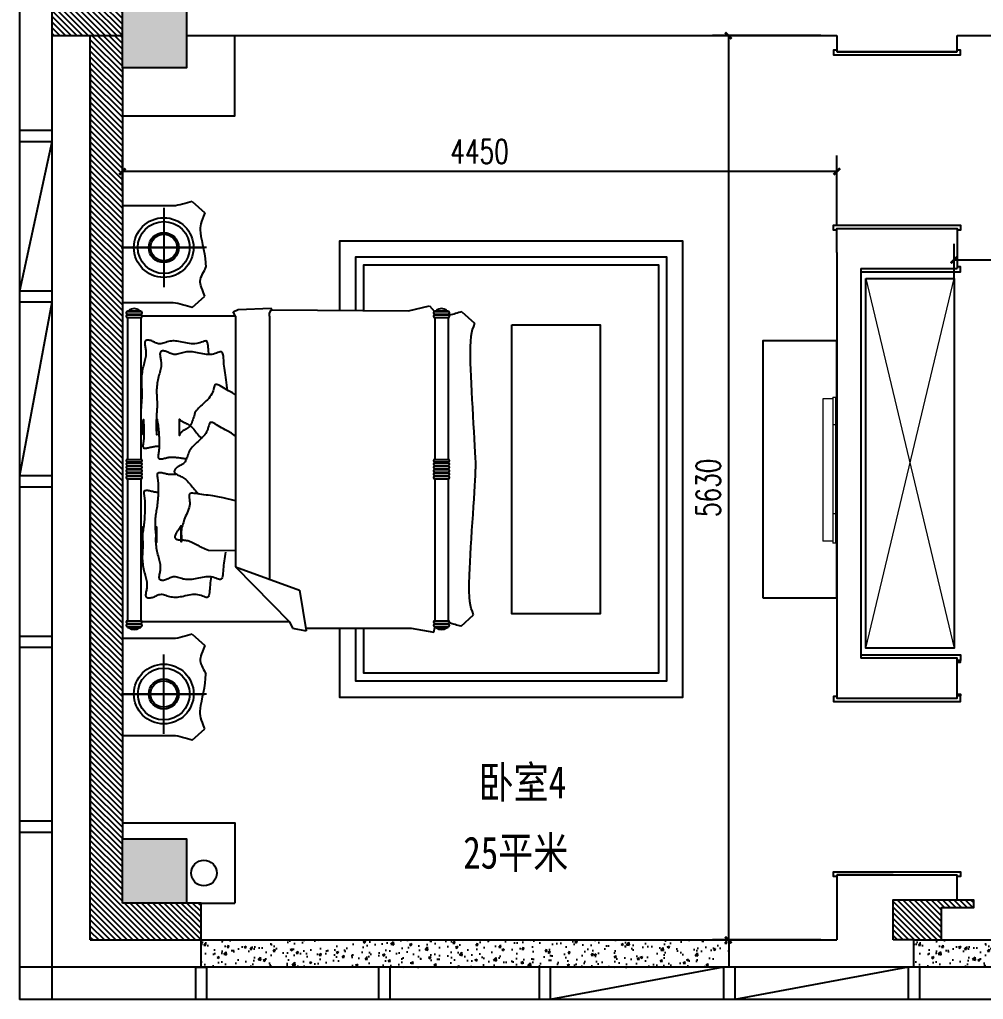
# Model space of a CAD drawing. Header units: millimetres. Extents: x 561810 to 956823, y -438984 to -391712.
# Drawn here: x 561810 to 567813, y -415003 to -408903 of the extents above; entities that cross this region are included whole.
import ezdxf

# ---------------------------------------------------------------- set-up
doc = ezdxf.new("R2010")
doc.units = ezdxf.units.MM
doc.header["$LTSCALE"] = 10
doc.header["$MEASUREMENT"] = 0
doc.layers.get('0').update_dxf_attribs({"linetype": 'CONTINUOUS'})
doc.layers.get('DEFPOINTS').update_dxf_attribs({"color": 1, "linetype": 'CONTINUOUS'})
for name, color, linetype in [('PUB_DIM', 3, 'CONTINUOUS'), ('PUB_HATCH', 144, 'CONTINUOUS'), ('WALL', 7, 'CONTINUOUS'), ('WINDOW', 4, 'CONTINUOUS'), ('填充', 8, 'CONTINUOUS'), ('墙', 7, 'CONTINUOUS')]:
    doc.layers.add(name, color=color, linetype=linetype)
doc.layers.add('家居内线', color=251, linetype='CONTINUOUS', lineweight=13)
doc.styles.add('12', font='', dxfattribs={"width": 0.8})
doc.styles.add('_TCH_DIM_T3', font='SIMPLEX', dxfattribs={"width": 0.705882, "bigfont": 'GBCBIG'})
doc.styles.get('12').set_extended_font_data('SimSun')
doc.dimstyles.new('_TCH_ARCH&&100', dxfattribs={"dimtxt": 297.5, "dimasz": 100, "dimexe": 250, "dimexo": 300, "dimgap": 126.25, "dimtad": 1, "dimdec": 0, "dimzin": 0, "dimdsep": 46, "dimtxsty": '_TCH_DIM_T3', "dimblk": 'ARCHTICK', "dimcen": 0.09, "dimclrt": 7, "dimazin": 0, "dimtfac": 1, "dimtdec": 0, "dimtix": 1, "dimtmove": 0, "dimatfit": 3, "dimldrblk": 'ARCHTICK', "dimfxl": 0, "dimtolj": 1, "dimtzin": 0, "dimarcsym": 0})

# ---------------------------------------------------------------- blocks, each defined once
blk = doc.blocks.new('ccccc')
at = {"layer": '填充', "color": 142, "ltscale": 0.01}
for p, q in [((756615.1, -124046.8), (756693.6, -124117.8)), ((756495.9, -124075), (756180.2, -124075)), ((756180.2, -124088.7), (756180.2, -124688.7)), ((756180.2, -124088.7), (756180.2, -124688.7)), ((756438.1, -124087.5), (756438.1, -124581.3)), ((756172, -124334.4), (756692.2, -124334.4)), ((756704.1, -124334.4), (756184, -124334.4)), ((756495.9, -124679.3), (756180.2, -124679.3)), ((756615.1, -124707.5), (756693.6, -124636.5)), ((756211.8, -124727.4), (756211.8, -124732.6)), ((756211.8, -124727.4), (756295.4, -124727.4)), ((756211.8, -124732.6), (756295.4, -124732.6)), ((756222.3, -124724.7), (756222.3, -124727.4)), ((756284.9, -124724.7), (756284.9, -124727.4)), ((756295.4, -124727.4), (756295.4, -124732.6)), ((756871, -124735), (756901.3, -124719.8)), ((756884.3, -124762.2), (756871, -124735)), ((756901.3, -124719.8), (757107.8, -124712.4)), ((757096.4, -124745.7), (757105.7, -124727)), ((757105.7, -124727), (757110.3, -124720.4)), ((757110.5, -124721.1), (757107.8, -124712.4)), ((757110.5, -124721.1), (757961.5, -124727.4)), ((757961.5, -124727.4), (758094.1, -124697.1)), ((758094.1, -124697.1), (758123.9, -124732.9)), ((758126.1, -124727.4), (758126.1, -124732.6)), ((758126.1, -124727.4), (758209.6, -124727.4)), ((758126.1, -124732.6), (758209.6, -124732.6)), ((758136.5, -124724.7), (758136.5, -124727.4)), ((758199.2, -124724.7), (758199.2, -124727.4)), ((758209.6, -124727.4), (758209.6, -124732.6)), ((758295.5, -124734), (758374, -124805)), ((756211.8, -124748.3), (756211.8, -124753.5)), ((756211.8, -124748.3), (756211.8, -124753.5)), ((756211.8, -124748.3), (756295.4, -124748.3)), ((756211.8, -124753.5), (756295.4, -124753.5)), ((756211.8, -124769.2), (756211.8, -125653.6)), ((756211.8, -124769.2), (756295.4, -124769.2)), ((756295.4, -124748.3), (756295.4, -124753.5)), ((756295.4, -124769.2), (756295.4, -125653.6)), ((756884.3, -124762.2), (756303.2, -124762.2)), ((756884.3, -124762.2), (756884.3, -126321.7)), ((757097.2, -124762.2), (757096.4, -124745.7)), ((757097.2, -124762.2), (757097.2, -126399.5)), ((758126.1, -124748.3), (758126.1, -124753.5)), ((758126.1, -124748.3), (758126.1, -124753.5)), ((758126.1, -124748.3), (758209.6, -124748.3)), ((758126.1, -124753.5), (758209.6, -124753.5)), ((758126.1, -124769.2), (758126.1, -125653.6)), ((758126.1, -124769.2), (758209.6, -124769.2)), ((758209.6, -124748.3), (758209.6, -124753.5)), ((758209.6, -124769.2), (758209.6, -125653.6)), ((758213.3, -124749.2), (758213.3, -124754.4)), ((756211.8, -125653.6), (756295.4, -125653.6)), ((758126.1, -125653.6), (758209.6, -125653.6)), ((756211.8, -125669.3), (756211.8, -125674.5)), ((756211.8, -125669.3), (756211.8, -125674.5)), ((756211.8, -125669.3), (756295.4, -125669.3)), ((756211.8, -125674.5), (756295.4, -125674.5)), ((756211.8, -125690.2), (756211.8, -125695.4)), ((756211.8, -125690.2), (756211.8, -125695.4)), ((756211.8, -125690.2), (756295.4, -125690.2)), ((756211.8, -125695.4), (756295.4, -125695.4)), ((756211.8, -125711.1), (756211.8, -125716.3)), ((756211.8, -125711.1), (756211.8, -125716.3)), ((756211.8, -125711.1), (756295.4, -125711.1)), ((756211.8, -125716.3), (756295.4, -125716.3)), ((756295.4, -125669.3), (756295.4, -125674.5)), ((756295.4, -125669.3), (756295.4, -125674.5)), ((756295.4, -125690.2), (756295.4, -125695.4)), ((756295.4, -125690.2), (756295.4, -125695.4)), ((756295.4, -125711.1), (756295.4, -125716.3)), ((758126.1, -125669.3), (758209.6, -125669.3)), ((758126.1, -125669.3), (758126.1, -125674.5)), ((758126.1, -125669.3), (758126.1, -125674.5)), ((758126.1, -125674.5), (758209.6, -125674.5)), ((758126.1, -125690.2), (758209.6, -125690.2)), ((758126.1, -125690.2), (758126.1, -125695.4)), ((758126.1, -125690.2), (758126.1, -125695.4)), ((758126.1, -125695.4), (758209.6, -125695.4)), ((758126.1, -125711.1), (758126.1, -125716.3)), ((758126.1, -125711.1), (758209.6, -125711.1)), ((758126.1, -125711.1), (758126.1, -125716.3)), ((758126.1, -125716.3), (758209.6, -125716.3)), ((758209.6, -125669.3), (758209.6, -125674.5)), ((758209.6, -125669.3), (758209.6, -125674.5)), ((758209.6, -125690.2), (758209.6, -125695.4)), ((758209.6, -125690.2), (758209.6, -125695.4)), ((758209.6, -125711.1), (758209.6, -125716.3)), ((756211.8, -125732), (756211.8, -125737.2)), ((756211.8, -125732), (756211.8, -125737.2)), ((756211.8, -125732), (756295.4, -125732)), ((756211.8, -125737.2), (756295.4, -125737.2)), ((756211.8, -125752.9), (756211.8, -125758.1)), ((756211.8, -125752.9), (756211.8, -125758.1)), ((756211.8, -125752.9), (756295.4, -125752.9)), ((756211.8, -125758.1), (756295.4, -125758.1)), ((756211.8, -125773.8), (756211.8, -126658.2)), ((756211.8, -125773.8), (756295.4, -125773.8)), ((756295.4, -125732), (756295.4, -125737.2)), ((756295.4, -125732), (756295.4, -125737.2)), ((756295.4, -125752.9), (756295.4, -125758.1)), ((756295.4, -125752.9), (756295.4, -125758.1)), ((756295.4, -125773.8), (756295.4, -126658.2)), ((758126.1, -125732), (758209.6, -125732)), ((758126.1, -125732), (758126.1, -125737.2)), ((758126.1, -125732), (758126.1, -125737.2)), ((758126.1, -125737.2), (758209.6, -125737.2)), ((758126.1, -125752.9), (758209.6, -125752.9)), ((758126.1, -125752.9), (758126.1, -125758.1)), ((758126.1, -125752.9), (758126.1, -125758.1)), ((758126.1, -125758.1), (758209.6, -125758.1)), ((758126.1, -125773.8), (758126.1, -126658.2)), ((758126.1, -125773.8), (758209.6, -125773.8)), ((758209.6, -125732), (758209.6, -125737.2)), ((758209.6, -125732), (758209.6, -125737.2)), ((758209.6, -125752.9), (758209.6, -125758.1)), ((758209.6, -125752.9), (758209.6, -125758.1)), ((758209.6, -125773.8), (758209.6, -126658.2)), ((756884.3, -126321.7), (757220.6, -126664.2)), ((756884.3, -126321.7), (757283.3, -126467.4)), ((757283.3, -126467.4), (757324.7, -126721.5)), ((758289.4, -126692.4), (758367.8, -126621.4)), ((756211.8, -126658.2), (756295.4, -126658.2)), ((756211.8, -126679.1), (756211.8, -126673.9)), ((756211.8, -126679.1), (756211.8, -126673.9)), ((756211.8, -126673.9), (756211.8, -126679.1)), ((756211.8, -126673.9), (756295.4, -126673.9)), ((756211.8, -126679.1), (756295.4, -126679.1)), ((756211.8, -126700), (756211.8, -126694.7)), ((756211.8, -126694.7), (756211.8, -126700)), ((756211.8, -126694.7), (756295.4, -126694.7)), ((756295.4, -126679.1), (756295.4, -126673.9)), ((756295.4, -126673.9), (756295.4, -126679.1)), ((756295.4, -126700), (756295.4, -126694.7)), ((756295.4, -126694.7), (756295.4, -126700)), ((757220.6, -126664.2), (756303, -126664.2)), ((757220.6, -126664.2), (757239.6, -126704.5)), ((758126.1, -126658.2), (758209.6, -126658.2)), ((758126.1, -126679.1), (758126.1, -126673.9)), ((758126.1, -126673.9), (758209.6, -126673.9)), ((758126.1, -126679.1), (758126.1, -126673.9)), ((758126.1, -126673.9), (758126.1, -126679.1)), ((758126.1, -126679.1), (758209.6, -126679.1)), ((758126.1, -126694.7), (758209.6, -126694.7)), ((758126.1, -126700), (758126.1, -126694.7)), ((758126.1, -126694.7), (758126.1, -126700)), ((758209.6, -126679.1), (758209.6, -126673.9)), ((758209.6, -126673.9), (758209.6, -126679.1)), ((758209.6, -126700), (758209.6, -126694.7)), ((758209.6, -126694.7), (758209.6, -126700)), ((756211.8, -126700), (756295.4, -126700)), ((756222.3, -126702.7), (756222.3, -126700)), ((756284.9, -126702.7), (756284.9, -126700)), ((756615.1, -126740.8), (756693.6, -126811.8)), ((757239.6, -126704.5), (757324.7, -126721.5)), ((757321.9, -126704.5), (757978.9, -126704.5)), ((757978.9, -126704.5), (758119.4, -126728.9)), ((758119.4, -126728.9), (758126.1, -126700)), ((758126.1, -126700), (758209.6, -126700)), ((758136.5, -126702.7), (758136.5, -126700)), ((758199.2, -126702.7), (758199.2, -126700)), ((756495.9, -126769), (756180.2, -126769)), ((756438.1, -127360.8), (756438.1, -126867)), ((756172, -127113.9), (756692.2, -127113.9)), ((756704.1, -127113.9), (756184, -127113.9)), ((756615.1, -127401.5), (756693.6, -127330.5)), ((756495.9, -127373.3), (756180.2, -127373.3))]:
    blk.add_line(p, q, dxfattribs=at)
blk.add_lwpolyline([(758605.9, -124815.2), (759155.9, -124815.2), (759155.9, -126615.2), (758605.9, -126615.2)], close=True, dxfattribs=at)
blk.add_circle((756438.1, -127113.9), 185.9, dxfattribs=at)
for centre, radius, start, end in [((756211.8, -124740.5), 7.83, 90, 270), ((756253.6, -124766.5), 52.2, 53.1301, 126.8699), ((756295.4, -124740.5), 7.83, 270, 90), ((758126.1, -124740.5), 7.83, 90, 270), ((758167.9, -124766.5), 52.2, 53.1301, 126.8699), ((758209.6, -124740.5), 7.83, 270, 90), ((756211.8, -124761.4), 7.83, 90, 270), ((756295.4, -124761.4), 7.83, 270, 90), ((758126.1, -124761.4), 7.83, 90, 270), ((758209.6, -124761.4), 7.83, 270, 90), ((756211.8, -125661.5), 7.83, 90, 270), ((756295.4, -125661.5), 7.83, 270, 90), ((758126.1, -125661.5), 7.83, 90, 270), ((758209.6, -125661.5), 7.83, 270, 90), ((756211.8, -125682.4), 7.83, 90, 270), ((756211.8, -125703.2), 7.83, 90, 270), ((756211.8, -125724.1), 7.83, 90, 270), ((756295.4, -125682.4), 7.83, 270, 90), ((756295.4, -125703.2), 7.83, 270, 90), ((756295.4, -125724.1), 7.83, 270, 90), ((758126.1, -125682.4), 7.83, 90, 270), ((758126.1, -125703.2), 7.83, 90, 270), ((758126.1, -125724.1), 7.83, 90, 270), ((758209.6, -125682.4), 7.83, 270, 90), ((758209.6, -125703.2), 7.83, 270, 90), ((758209.6, -125724.1), 7.83, 270, 90), ((756211.8, -125745), 7.83, 90, 270), ((756211.8, -125765.9), 7.83, 90, 270), ((756295.4, -125745), 7.83, 270, 90), ((756295.4, -125765.9), 7.83, 270, 90), ((758126.1, -125745), 7.83, 90, 270), ((758126.1, -125765.9), 7.83, 90, 270), ((758209.6, -125745), 7.83, 270, 90), ((758209.6, -125765.9), 7.83, 270, 90), ((756211.8, -126666), 7.83, 90, 270), ((756211.8, -126686.9), 7.83, 90, 270), ((756295.4, -126666), 7.83, 270, 90), ((756295.4, -126686.9), 7.83, 270, 90), ((758126.1, -126666), 7.83, 90, 270), ((758126.1, -126686.9), 7.83, 90, 270), ((758209.6, -126666), 7.83, 270, 90), ((758209.6, -126686.9), 7.83, 270, 90), ((756253.6, -126660.9), 52.2, 233.1301, 306.8699), ((758167.9, -126660.9), 52.2, 233.1301, 306.8699)]:
    blk.add_arc(centre, radius, start, end, dxfattribs=at)
blk.add_ellipse((756438.1, -124334.4), major_axis=(-131.4, -131.4), ratio=1, start_param=3.926991, end_param=10.210176, dxfattribs=at)
for points, knots in [([(756615.1, -124046.8), (756575.6, -124056.6), (756533.4, -124075.1), (756490.3, -124075), (756487.4, -124075)], [0, 0, 0, 0, 119.139047, 127.45857, 127.45857, 127.45857, 127.45857]), ([(756693.6, -124117.8), (756671.8, -124178), (756649.2, -124218.1), (756700, -124387.5), (756699.7, -124457.1), (756699.7, -124457.1)], [0, 0, 0, 0, 178.169252, 382.130033, 382.13034, 382.13034, 382.13034, 382.13034]), ([(756693.6, -124636.5), (756671.8, -124576.2), (756649.2, -124536.1), (756700, -124466.8), (756699.7, -124457.1), (756699.7, -124457.1)], [0, 0, 0, 0, 178.169252, 382.130033, 382.13034, 382.13034, 382.13034, 382.13034]), ([(756615.1, -124707.5), (756575.6, -124697.7), (756533.4, -124679.2), (756490.3, -124679.2), (756487.4, -124679.3)], [0, 0, 0, 0, 119.139047, 127.45857, 127.45857, 127.45857, 127.45857]), ([(758374, -124805), (758352.2, -124865.3), (758329.6, -124905.4), (758380.4, -125644), (758380.1, -125713.7), (758380.1, -125713.7)], [0, 0, 0, 0, 178.169252, 382.130033, 382.13034, 382.13034, 382.13034, 382.13034]), ([(758367.8, -126621.4), (758346, -126561.1), (758323.5, -126521), (758380.4, -125783.3), (758380.1, -125713.7), (758380.1, -125713.7)], [0, 0, 0, 0, 178.169252, 382.130033, 382.13034, 382.13034, 382.13034, 382.13034]), ([(758367.8, -126621.4), (758346, -126561.1), (758323.5, -126521), (758380.4, -125783.3), (758380.1, -125713.7), (758380.1, -125713.7)], [0, 0, 0, 0, 178.169252, 382.130033, 382.13034, 382.13034, 382.13034, 382.13034]), ([(758367.8, -126621.4), (758346, -126561.1), (758323.5, -126521), (758380.4, -125783.3), (758380.1, -125713.7), (758380.1, -125713.7)], [0, 0, 0, 0, 178.169252, 382.130033, 382.13034, 382.13034, 382.13034, 382.13034]), ([(756615.1, -126740.8), (756575.6, -126750.6), (756533.4, -126769.1), (756490.3, -126769.1), (756487.4, -126769)], [0, 0, 0, 0, 119.139047, 127.45857, 127.45857, 127.45857, 127.45857]), ([(756693.6, -126811.8), (756671.8, -126872.1), (756649.2, -126912.2), (756700, -126981.5), (756699.7, -126991.2), (756699.7, -126991.2)], [0, 0, 0, 0, 178.169252, 382.130033, 382.13034, 382.13034, 382.13034, 382.13034]), ([(756693.6, -127330.5), (756671.8, -127270.2), (756649.2, -127230.1), (756700, -127060.8), (756699.7, -126991.2), (756699.7, -126991.2)], [0, 0, 0, 0, 178.169252, 382.130033, 382.13034, 382.13034, 382.13034, 382.13034]), ([(756615.1, -127401.5), (756575.6, -127391.7), (756533.4, -127373.2), (756490.3, -127373.2), (756487.4, -127373.3)], [0, 0, 0, 0, 119.139047, 127.45857, 127.45857, 127.45857, 127.45857])]:
    blk.add_open_spline(points, degree=3, knots=knots, dxfattribs=at)
for points in [[(758295.5, -124734), (758269.1, -124740.6), (758242.6, -124750.5), (758215.9, -124756.7)], [(758289.4, -126692.4), (758264.8, -126686.3), (758240.3, -126677.3), (758215.6, -126671.1)]]:
    blk.add_open_spline(points, degree=3, dxfattribs=at)
at = {"layer": '墙', "color": 250}
for points in [[(757532.7, -126704.5), (757532.7, -127132.7), (759671, -127132.7), (759671, -124294.7), (757532.7, -124294.7), (757532.7, -124724.2)], [(757632.7, -126704.5), (757632.7, -127032.7), (759571, -127032.7), (759571, -124394.7), (757632.7, -124394.7), (757632.7, -124724.9)], [(757682.7, -126704.5), (757682.7, -126982.7), (759521, -126982.7), (759521, -124444.7), (757682.7, -124444.7), (757682.7, -124725.3)], [(756719.2, -125001), (756718.3, -124992.8), (756717.2, -124980.1), (756716.4, -124967.7), (756715.6, -124956), (756714.7, -124945.3), (756713.4, -124935.9), (756711.5, -124927.9), (756708.9, -124921.8), (756705.4, -124917.8), (756700.7, -124916), (756695, -124916.2), (756688.3, -124917.9), (756680.7, -124920.6), (756672.3, -124923.9), (756663.1, -124927.3), (756653.4, -124930.3), (756643.1, -124932.6), (756632.3, -124933.7), (756621.2, -124933.8), (756609.9, -124933), (756598.4, -124931.5), (756586.9, -124929.5), (756575.4, -124927.2), (756564.2, -124924.8), (756553.2, -124922.5), (756542.6, -124920.4), (756532.3, -124918.7), (756522.4, -124917.3), (756512.8, -124916.3), (756503.5, -124915.8), (756494.4, -124915.9), (756485.4, -124916.5), (756476.7, -124917.7), (756468.1, -124919.6), (756459.6, -124922), (756451.3, -124924.6), (756443.2, -124927.2), (756435.4, -124929.6), (756427.7, -124931.6), (756420.3, -124933), (756413.2, -124933.5), (756406.3, -124932.9), (756399.7, -124931.5), (756393.3, -124929.5), (756387.1, -124926.9), (756381.1, -124924.1), (756375.1, -124921.1), (756369.2, -124918.3), (756363.3, -124915.8), (756357.5, -124913.8), (756351.7, -124912.3), (756346.1, -124911.3), (756340.9, -124910.9), (756336, -124911), (756331.6, -124911.7), (756327.8, -124913), (756324.7, -124915), (756322.4, -124917.5), (756320.8, -124920.6), (756319.8, -124924.2), (756319.4, -124928.3), (756319.5, -124932.8), (756319.9, -124937.7), (756320.7, -124942.9), (756321.6, -124948.5), (756322.7, -124954.3), (756323.9, -124960.4), (756325, -124966.7), (756326.1, -124973.2), (756326.8, -124980), (756327.3, -124987.1), (756327.4, -124994.5), (756327.1, -125002.1), (756326.1, -125009.9), (756324.7, -125018.1), (756322.9, -125026.4), (756320.8, -125035.1), (756318.5, -125044), (756316, -125053.1), (756313.5, -125062.4), (756311.1, -125072), (756308.7, -125081.9), (756306.6, -125091.9), (756304.6, -125102.1), (756302.8, -125112.4), (756301.3, -125122.7), (756300.1, -125133.1), (756299.2, -125143.5), (756298.7, -125153.9), (756298.6, -125164.2), (756298.7, -125174.4), (756299.1, -125184.5), (756299.7, -125194.6), (756300.3, -125204.6), (756300.9, -125214.5), (756301.4, -125224.3), (756301.7, -125234), (756301.8, -125243.7), (756301.7, -125253.3), (756301.4, -125262.9), (756300.9, -125272.5), (756300.3, -125282.2), (756299.7, -125292), (756298.9, -125301.8), (756298.2, -125311.9), (756297.4, -125322.1), (756296.8, -125332.5), (756296.2, -125342.9), (756295.8, -125353.3), (756295.5, -125363.6), (756295.5, -125385.4), (756295.8, -125395.4), (756296.3, -125405), (756297.2, -125414.4), (756298.4, -125423.5), (756299.8, -125432.5), (756301.4, -125441.4), (756303, -125450.4), (756304.7, -125459.5), (756306.3, -125468.9), (756307.8, -125478.6), (756309.1, -125488.7), (756310.3, -125499.2), (756311.3, -125404.3), (756312.2, -125415.3), (756312.9, -125426.4), (756313.5, -125437.4), (756313.9, -125448.5), (756314.2, -125459.3), (756314.5, -125470), (756314.6, -125480.4), (756314.6, -125490.5), (756314.4, -125500.3), (756314.1, -125509.8), (756313.6, -125518.9), (756313, -125527.7), (756312.1, -125536), (756311.1, -125543.9), (756310.1, -125551.3), (756309.2, -125558.1), (756308.5, -125564.2), (756308.4, -125569.6), (756308.8, -125574.2), (756310.1, -125577.9), (756312.2, -125580.7), (756315.5, -125582.4), (756319.6, -125583.3), (756324.5, -125583.3), (756330, -125582.8), (756335.8, -125581.8), (756341.9, -125580.6), (756348.1, -125579.1), (756354.1, -125577.6), (756359.8, -125576.3), (756365.3, -125575), (756370.6, -125574), (756375.8, -125573.1), (756381, -125572.4), (756386.3, -125571.8), (756391.8, -125571.5), (756397.4, -125571.5), (756403.4, -125571.6), (756409.1, -125571.9)], [(756832.8, -125222), (756832, -125209.3), (756830.6, -125191.5), (756829, -125174.4), (756827, -125158), (756824.9, -125142.5), (756822.7, -125127.6), (756820.5, -125113.3), (756818.3, -125099.5), (756816.3, -125086.1), (756814.5, -125073), (756813.1, -125060.1), (756812.1, -125047.3), (756811.3, -125035), (756810.5, -125023.3), (756809.6, -125012.6), (756808.3, -125003.1), (756806.4, -124995.2), (756803.8, -124989), (756800.2, -124985), (756795.6, -124983.3), (756789.8, -124983.5), (756783.1, -124985.2), (756775.5, -124987.9), (756767.1, -124991.1), (756758, -124994.5), (756748.3, -124997.6), (756738, -124999.8), (756727.2, -125001), (756716.1, -125001), (756704.7, -125000.2), (756693.3, -124998.7), (756681.7, -124996.7), (756670.3, -124994.5), (756659, -124992.1), (756648, -124989.7), (756637.4, -124987.7), (756627.2, -124985.9), (756617.3, -124984.5), (756607.7, -124983.6), (756598.3, -124983.1), (756589.2, -124983.1), (756580.3, -124983.7), (756571.6, -124985), (756563, -124986.9), (756554.5, -124989.2), (756546.2, -124991.8), (756538.1, -124994.4), (756530.2, -124996.8), (756522.6, -124998.8), (756515.2, -125000.2), (756508, -125000.7), (756501.2, -125000.2), (756494.6, -124998.8), (756488.2, -124996.7), (756482, -124994.2), (756475.9, -124991.3), (756470, -124988.4), (756464.1, -124985.6), (756458.2, -124983), (756452.3, -124981), (756446.6, -124979.5), (756441, -124978.5), (756435.7, -124978.1), (756430.8, -124978.3), (756426.5, -124979), (756422.7, -124980.3), (756419.6, -124982.2), (756417.3, -124984.7), (756415.7, -124987.8), (756414.7, -124991.4), (756414.3, -124995.5), (756414.3, -125000), (756414.8, -125004.9), (756415.5, -125010.2), (756416.5, -125015.7), (756417.6, -125021.5), (756418.8, -125027.6), (756419.9, -125033.9), (756420.9, -125040.5), (756421.7, -125047.3), (756422.2, -125054.4), (756422.3, -125061.7), (756421.9, -125069.3), (756421, -125077.2), (756419.6, -125085.3), (756417.8, -125093.7), (756415.7, -125102.3), (756413.4, -125111.2), (756410.9, -125120.3), (756408.4, -125129.7), (756406, -125139.3), (756403.6, -125149.1), (756401.4, -125159.1), (756399.4, -125169.3), (756397.7, -125179.6), (756396.2, -125190), (756395, -125200.4), (756394.1, -125210.8), (756393.6, -125221.1), (756393.4, -125231.4), (756393.6, -125241.6), (756394, -125251.8), (756394.6, -125261.8), (756395.2, -125271.8), (756395.8, -125281.7), (756396.3, -125291.5), (756396.6, -125301.3), (756396.7, -125310.9), (756396.6, -125320.5), (756396.3, -125330.1), (756395.8, -125339.8), (756395.2, -125349.4), (756394.5, -125359.2), (756393.8, -125370.2), (756393, -125390.8), (756392.3, -125401), (756391.6, -125411.3), (756391.1, -125421.8), (756390.6, -125432.1), (756390.4, -125442.5), (756390.4, -125452.6), (756390.6, -125462.6), (756391.2, -125472.3), (756392.1, -125481.7), (756393.3, -125490.8), (756394.7, -125499.8), (756396.2, -125403), (756397.9, -125412), (756399.5, -125421.1), (756401.2, -125430.5), (756402.7, -125440.2), (756404, -125450.3), (756405.2, -125460.8), (756406.2, -125471.6), (756407, -125482.5), (756407.7, -125493.6), (756408.3, -125504.7), (756408.8, -125515.7), (756409.1, -125526.6), (756409.3, -125537.2), (756409.4, -125547.6), (756409.4, -125557.8), (756409.3, -125567.6), (756408.9, -125577), (756408.5, -125586.2), (756407.8, -125594.9), (756407, -125603.2), (756406, -125611.1), (756404.9, -125618.5), (756404, -125625.3), (756403.4, -125631.5), (756403.2, -125636.9), (756403.7, -125641.5), (756404.9, -125645.2), (756407.1, -125647.9), (756410.3, -125649.7), (756414.5, -125650.5), (756419.4, -125650.6), (756424.8, -125650.1), (756430.7, -125649.1), (756436.8, -125647.8), (756442.9, -125646.4), (756448.9, -125644.9), (756454.6, -125643.5), (756460.1, -125642.3), (756465.4, -125641.2), (756470.7, -125640.3), (756475.9, -125639.6), (756481.2, -125639.1), (756486.6, -125638.8), (756492.3, -125638.7), (756498.2, -125638.9), (756504.4, -125639.2), (756510.8, -125639.8), (756517.4, -125640.5), (756524.1, -125641.3), (756530.9, -125642.2), (756537.7, -125643.2), (756544.5, -125644.2), (756551.3, -125645.3), (756558.2, -125646.2), (756565.3, -125647.1), (756572.7, -125647.7), (756580.6, -125648)], [(756884.3, -125250.6), (756865.5, -125239.8), (756853.5, -125233.6), (756841.9, -125227.2), (756830.6, -125220.8), (756819.7, -125214.1), (756809.3, -125207.5), (756799.4, -125201.2), (756790.2, -125195.7), (756781.7, -125191.1), (756774.2, -125188), (756767.7, -125186.5), (756762.4, -125187), (756758.2, -125189.7), (756755, -125194.5), (756752.4, -125200.9), (756750.1, -125208.6), (756747.8, -125217.3), (756745.2, -125226.7), (756741.9, -125236.4), (756737.7, -125246), (756732.2, -125255.4), (756725.7, -125264.4), (756718.4, -125273.1), (756710.4, -125281.5), (756702, -125289.6), (756693.4, -125297.5), (756684.9, -125305.2), (756676.5, -125312.7), (756668.6, -125320), (756661.2, -125327.3), (756654.2, -125334.5), (756647.8, -125341.7), (756641.9, -125348.9), (756636.5, -125356.3), (756631.8, -125363.9), (756627.6, -125383.3), (756624.1, -125391.4), (756621, -125399.6), (756618.2, -125407.8), (756615.5, -125415.9), (756612.8, -125423.7), (756609.9, -125431.1), (756606.7, -125437.8), (756602.9, -125443.9), (756598.4, -125449.1), (756593.4, -125453.6), (756588, -125457.6), (756582.2, -125461.1), (756576.4, -125464.3), (756570.5, -125467.4), (756564.7, -125470.5), (756559.2, -125473.8), (756554.2, -125477.3), (756549.5, -125481.1), (756545.5, -125485), (756542, -125489), (756539.3, -125493), (756537.3, -125497), (756536.1, -125500.8), (756535.8, -125504.5), (756536.5, -125402.2), (756538, -125405.3), (756540.4, -125408.2), (756543.4, -125410.9), (756547.1, -125413.6), (756551.3, -125416.1), (756556, -125418.6), (756561.1, -125421.1), (756566.4, -125423.6), (756572, -125426.2), (756577.8, -125429), (756583.7, -125432.1), (756589.7, -125435.5), (756595.7, -125439.2), (756601.6, -125443.5), (756607.6, -125448.3), (756613.4, -125453.6), (756619.1, -125459.6), (756624.8, -125466), (756630.6, -125472.7), (756636.4, -125479.9), (756642.3, -125487.2), (756648.4, -125494.8), (756654.7, -125502.4), (756661.2, -125510.1), (756668.1, -125517.8), (756675.1, -125525.4)], [(756885.7, -125507.8), (756859.1, -125490.9), (756833.2, -125475.9), (756821.2, -125469.6), (756809.6, -125463.3), (756798.3, -125456.9), (756787.4, -125450.2), (756776.9, -125443.6), (756767, -125437.3), (756757.8, -125431.7), (756749.4, -125427.2), (756741.9, -125424), (756735.4, -125422.5), (756730.1, -125423.1), (756725.9, -125425.8), (756722.7, -125430.6), (756720.1, -125437), (756717.8, -125444.7), (756715.5, -125453.4), (756712.9, -125462.8), (756709.6, -125472.4), (756705.3, -125482.1), (756699.9, -125491.4), (756693.4, -125500.5), (756686.1, -125509.1), (756678.1, -125517.6), (756669.7, -125525.7), (756661.1, -125533.6), (756652.5, -125541.3), (756644.2, -125548.8), (756636.3, -125556.1), (756628.8, -125563.4), (756621.9, -125570.6), (756615.4, -125577.7), (756609.5, -125585), (756604.2, -125592.4), (756599.4, -125600), (756595.3, -125607.8), (756591.7, -125615.8), (756588.6, -125624.1), (756585.8, -125632.3), (756583.2, -125640.4), (756580.5, -125648.2), (756577.6, -125655.5), (756574.3, -125662.3), (756570.5, -125668.4), (756566.1, -125673.6), (756561.1, -125678.1), (756555.6, -125682), (756549.9, -125685.5), (756544, -125688.8), (756538.1, -125691.9), (756532.4, -125695), (756526.9, -125698.2), (756521.8, -125701.8), (756517.2, -125705.5), (756513.1, -125709.5), (756509.7, -125713.5), (756506.9, -125717.5), (756504.9, -125721.5), (756503.7, -125725.3), (756503.5, -125728.9), (756504.1, -125732.3), (756505.7, -125735.4), (756508, -125738.3), (756511.1, -125741.1), (756514.8, -125743.7), (756519, -125746.2), (756523.7, -125748.7), (756528.7, -125751.2), (756534.1, -125753.7), (756539.7, -125756.3), (756545.4, -125759.1), (756551.3, -125762.2), (756557.3, -125765.6), (756563.3, -125769.3), (756569.3, -125773.6), (756575.2, -125778.4), (756581, -125783.7), (756586.8, -125789.7), (756592.5, -125796.1), (756598.2, -125802.8), (756604, -125810), (756610, -125817.3), (756616, -125824.9), (756622.4, -125832.5), (756628.9, -125840.2), (756635.7, -125847.9), (756642.8, -125855.5), (756650, -125862.9), (756656.7, -125869.4)], [(756822.5, -126231.3), (756821, -126242.3), (756818.7, -126257.2), (756816.5, -126271.5), (756814.3, -126285.3), (756812.3, -126298.7), (756810.6, -126311.8), (756809.2, -126324.7), (756808.1, -126337.5), (756807.3, -126349.8), (756806.6, -126361.5), (756805.6, -126372.2), (756804.3, -126381.7), (756802.5, -126389.6), (756799.8, -126395.7), (756796.3, -126399.7), (756791.6, -126401.5), (756785.9, -126401.3), (756779.2, -126399.6), (756771.6, -126396.9), (756763.2, -126393.6), (756754, -126390.2), (756744.3, -126387.2), (756734, -126384.9), (756723.2, -126383.8), (756712.1, -126383.8), (756700.8, -126384.6), (756689.3, -126386.1), (756677.8, -126388), (756666.3, -126390.3), (756655.1, -126392.7), (756644.1, -126395), (756633.5, -126397.1), (756623.3, -126398.9), (756613.3, -126400.3), (756603.7, -126401.2), (756594.4, -126401.7), (756585.3, -126401.7), (756576.4, -126401), (756567.6, -126399.8), (756559, -126397.9), (756550.5, -126395.6), (756542.3, -126393), (756534.2, -126390.4), (756526.3, -126387.9), (756518.6, -126385.9), (756511.2, -126384.6), (756504.1, -126384.1), (756497.2, -126384.6), (756490.6, -126386), (756484.2, -126388.1), (756478, -126390.6), (756472, -126393.5), (756466, -126396.4), (756460.1, -126399.2), (756454.2, -126401.7), (756448.4, -126403.8), (756442.6, -126405.3), (756437.1, -126406.2), (756431.8, -126406.7), (756426.9, -126406.5), (756422.5, -126405.8), (756418.7, -126404.5), (756415.6, -126402.6), (756413.3, -126400.1), (756411.7, -126397), (756410.7, -126393.4), (756410.3, -126389.3), (756410.4, -126384.7), (756410.8, -126379.8), (756411.6, -126374.6), (756412.5, -126369), (756413.7, -126363.2), (756414.8, -126357.2), (756416, -126350.9), (756417, -126344.3), (756417.8, -126337.5), (756418.3, -126330.4), (756418.4, -126323.1), (756418, -126315.5), (756417.1, -126307.6), (756415.6, -126299.5), (756413.9, -126291.1), (756411.7, -126282.5), (756409.4, -126273.6), (756407, -126264.5), (756404.5, -126255.1), (756402, -126245.5), (756399.7, -126235.7), (756397.5, -126225.6), (756395.5, -126215.5), (756393.7, -126205.2), (756392.2, -126194.8), (756391, -126184.4), (756390.2, -126174), (756389.6, -126163.6), (756389.5, -126153.3), (756389.7, -126143.1), (756390.1, -126133), (756390.6, -126122.9), (756391.2, -126113), (756391.8, -126103.1), (756392.3, -126092.2), (756392.7, -126082.5), (756392.7, -126072.8), (756392.6, -126169.9), (756392.3, -126160.3), (756391.8, -126150.7), (756391.2, -126141), (756390.6, -126131.2), (756389.8, -126121.3), (756389.1, -126111.3), (756388.4, -126101.1), (756387.7, -126089.6), (756387.1, -126079.2), (756386.7, -126068.8), (756386.4, -126058.5), (756386.4, -126048.3), (756386.7, -126027.8), (756387.2, -126018.1), (756388.1, -126008.8), (756389.3, -125999.6), (756390.7, -125990.7), (756392.3, -125981.8), (756393.9, -125972.8), (756395.6, -125963.7), (756397.2, -125954.3), (756398.7, -125944.6), (756400.1, -125934.5), (756401.2, -125924), (756402.2, -125913.2), (756403.1, -125902.2), (756403.8, -125891.2), (756404.4, -125880.1), (756404.8, -125869.1), (756405.2, -125858.2), (756405.4, -125847.5), (756405.5, -125837.1), (756405.5, -125827), (756405.3, -125817.2), (756405, -125807.7), (756404.5, -125798.6), (756403.9, -125789.9), (756403, -125781.5), (756402, -125773.6), (756401, -125766.3), (756400.1, -125759.4), (756399.5, -125753.3), (756399.3, -125747.9), (756399.7, -125743.3), (756401, -125739.6), (756403.1, -125736.8), (756406.4, -125735.1), (756410.5, -125734.3), (756415.4, -125734.2), (756420.9, -125734.7), (756426.8, -125735.7), (756432.9, -125737), (756439, -125738.4), (756445, -125739.9), (756450.7, -125741.3), (756456.2, -125742.5), (756461.5, -125743.6), (756466.7, -125744.5), (756471.9, -125745.2), (756477.2, -125745.7), (756482.7, -125746), (756488.3, -125746.1), (756494.3, -125745.9), (756500.5, -125745.6), (756506.9, -125745), (756513.5, -125744.3), (756515.4, -125744.1)], [(756733.1, -126384.8), (756731.3, -126396), (756729.3, -126409.4), (756727.6, -126422.6), (756726.2, -126435.5), (756725.1, -126448.2), (756724.3, -126460.6), (756723.5, -126472.3), (756722.6, -126483), (756721.3, -126492.4), (756719.4, -126500.4), (756716.8, -126506.5), (756713.3, -126510.5), (756708.6, -126512.3), (756702.9, -126512.1), (756696.2, -126510.4), (756688.6, -126507.7), (756680.2, -126504.4), (756671, -126501), (756661.3, -126498), (756651, -126495.7), (756640.2, -126494.6), (756629.1, -126494.5), (756617.8, -126495.3), (756606.3, -126496.8), (756594.8, -126498.8), (756583.3, -126501.1), (756572.1, -126503.5), (756561.1, -126505.8), (756550.5, -126507.9), (756540.2, -126509.6), (756530.3, -126511), (756520.7, -126512), (756511.4, -126512.5), (756502.3, -126512.4), (756493.4, -126511.8), (756484.6, -126510.6), (756476, -126508.7), (756467.5, -126506.3), (756459.2, -126503.7), (756451.1, -126501.1), (756443.3, -126498.7), (756435.6, -126496.7), (756428.2, -126495.3), (756421.1, -126494.8), (756414.2, -126495.4), (756407.6, -126496.8), (756401.2, -126498.8), (756395, -126501.4), (756389, -126504.2), (756383, -126507.2), (756377.1, -126510), (756371.2, -126512.5), (756365.4, -126514.5), (756359.6, -126516), (756354, -126517), (756348.8, -126517.4), (756343.9, -126517.3), (756339.5, -126516.6), (756335.7, -126515.3), (756332.6, -126513.3), (756330.3, -126510.8), (756328.7, -126507.7), (756327.7, -126504.1), (756327.3, -126500), (756327.4, -126495.5), (756327.8, -126490.6), (756328.6, -126485.4), (756329.5, -126479.8), (756330.7, -126474), (756331.8, -126467.9), (756333, -126461.6), (756334, -126455.1), (756334.8, -126448.3), (756335.2, -126441.2), (756335.3, -126433.8), (756335, -126426.2), (756334, -126418.4), (756332.6, -126410.2), (756330.8, -126401.9), (756328.7, -126393.2), (756326.4, -126384.3), (756324, -126375.2), (756321.5, -126365.9), (756319, -126356.3), (756316.6, -126346.4), (756314.5, -126336.4), (756312.5, -126326.2), (756310.7, -126315.9), (756309.2, -126305.6), (756308, -126295.2), (756307.1, -126284.8), (756306.6, -126274.4), (756306.5, -126264.1), (756306.6, -126253.9), (756307, -126243.8), (756307.6, -126233.7), (756308.2, -126223.7), (756308.8, -126213.8), (756309.3, -126204), (756309.6, -126194.3), (756309.7, -126184.6), (756309.6, -126175), (756309.3, -126165.4), (756308.8, -126155.8), (756308.2, -126146.1), (756307.6, -126136.3), (756306.8, -126126.5), (756306.1, -126116.4), (756305.4, -126106.2), (756304.7, -126095.8), (756304.1, -126084.4), (756303.7, -126074), (756303.4, -126170.3), (756303.4, -126160.2), (756303.7, -126150.2), (756304.2, -126140.5), (756305.1, -126131.1), (756306.3, -126122), (756307.7, -126113.1), (756309.3, -126104.1), (756310.9, -126095.2), (756312.6, -126085), (756314.2, -126075.6), (756315.7, -126065.9), (756317, -126055.8), (756318.2, -126045.3), (756319.2, -126024), (756320.1, -126013), (756320.8, -126001.9), (756321.4, -125990.9), (756321.8, -125979.8), (756322.1, -125969), (756322.4, -125958.3), (756322.5, -125947.9), (756322.5, -125937.8), (756322.3, -125928), (756322, -125918.5), (756321.5, -125909.4), (756320.9, -125900.6), (756320, -125892.3), (756319, -125884.4), (756318, -125877), (756317.1, -125870.2), (756316.4, -125864.1), (756316.3, -125858.7), (756316.7, -125854.1), (756318, -125850.4), (756320.1, -125847.6), (756323.4, -125845.9), (756327.5, -125845), (756332.4, -125845), (756337.9, -125845.5), (756343.8, -125846.5), (756349.8, -125847.7), (756356, -125849.2), (756362, -125850.7), (756367.7, -125852), (756373.2, -125853.3), (756378.5, -125854.3), (756383.7, -125855.2), (756388.9, -125855.9), (756394.2, -125856.5), (756399.7, -125856.8), (756405.2, -125856.8)], [(756884.3, -125911.3), (756808.2, -125892.2), (756775.8, -125885.4), (756744.7, -125880.1), (756715, -125876.4), (756701.5, -125875.2), (756688.3, -125873.9), (756675.5, -125872.3), (756662.8, -125870.4), (756650.6, -125868.4), (756639.1, -125866.4), (756628.4, -125864.9), (756618.9, -125864), (756610.7, -125864), (756604.2, -125865.1), (756599.5, -125867.7), (756596.7, -125871.8), (756595.6, -125877.4), (756595.7, -125884.3), (756596.5, -125892.4), (756597.8, -125901.3), (756599, -125910.9), (756599.7, -125921.1), (756599.6, -125931.7), (756598.2, -125942.4), (756595.7, -125953.2), (756592.3, -125964.1), (756588.2, -125974.9), (756583.6, -125985.7), (756578.8, -125996.3), (756573.8, -126006.7), (756569.1, -126016.8), (756564.6, -126026.7), (756560.5, -126046.8), (756556.9, -126056.1), (756553.8, -126065.3), (756551.1, -126074.2), (756549.1, -126083.1), (756547.6, -126091.9), (756546.8, -126101.8), (756546.7, -126110.6), (756547, -126119.4), (756547.7, -126128.1), (756548.4, -126136.5), (756548.9, -126144.8), (756549.1, -126152.7), (756548.7, -126160.2), (756547.5, -126167.2), (756545.5, -126067.1), (756542.6, -126073.2), (756539.1, -126078.9), (756535.2, -126084.4), (756531, -126089.6), (756526.8, -126095.8), (756522.7, -126100.9), (756518.9, -126106), (756515.6, -126111.3), (756512.8, -126116.5), (756510.6, -126121.7), (756508.9, -126126.8), (756508, -126131.6), (756507.7, -126136), (756508.1, -126140), (756509.2, -126143.4), (756511.1, -126146.3), (756513.8, -126148.5), (756517.1, -126150.3), (756520.9, -126151.7), (756525.4, -126152.6), (756530.2, -126153.3), (756535.5, -126153.8), (756541.1, -126154.1), (756547, -126154.4), (756553.2, -126154.6), (756559.6, -126155), (756566.2, -126155.5), (756573, -126156.3), (756580, -126157.5), (756587.2, -126159.1), (756594.5, -126161.2), (756602, -126163.9), (756609.6, -126167.1), (756617.3, -126170.8), (756625.2, -126174.8), (756633.3, -126179.1), (756641.6, -126183.6), (756650.2, -126188.2), (756659, -126192.8), (756668, -126197.3), (756677.2, -126201.8), (756686.7, -126206), (756696.3, -126210.1), (756706, -126214), (756715.9, -126217.5), (756884.3, -126220.8)]]:
    blk.add_lwpolyline(points, dxfattribs=at)
for radius in [161.5, 93.6, 82.5]:
    blk.add_circle((756438.1, -127113.9), radius, dxfattribs=at)
for major_axis, start_param, end_param in [((114.2, -114.2), 2.356194490192256, 8.639379797371841), ((-66.2, -66.2), 3.926991, 10.210176), ((58.3, -58.3), 2.35619449019222, 8.639379797371804)]:
    blk.add_ellipse((756438.1, -124334.4), major_axis=major_axis, ratio=1, start_param=start_param, end_param=end_param, dxfattribs=at)
blk = doc.blocks.new('_ARCHTICK')
at = {"color": 0, "linetype": 'ByBlock', "const_width": 0.4}
blk.add_lwpolyline([(-0.5, -0.5), (0.5, 0.5)], dxfattribs=at)
blk = doc.blocks.new('*D901')
at = {"layer": 'DEFPOINTS', "color": 0}
for p in [(567629.7, -410399.6), (567629.7, -410640.1), (570989.9, -410640.1)]:
    blk.add_point(p, dxfattribs=at)
at = {"layer": 'PUB_DIM', "color": 0, "lineweight": -2}
for p, q in [((567629.7, -410540.1), (567629.7, -410299.6)), ((570989.9, -410540.1), (570989.9, -410299.6))]:
    blk.add_line(p, q, dxfattribs=at)
at = {"layer": 'PUB_DIM', "color": 8, "lineweight": -2}
blk.add_line((570989.9, -410399.6), (567629.7, -410399.6), dxfattribs=at)
at = {"layer": 'PUB_DIM', "color": 8, "lineweight": -2, "xscale": 40, "yscale": 40, "zscale": 40, "rotation": 180}
blk.add_blockref('_ARCHTICK', (567629.7, -410399.6), dxfattribs=at)
at = {"layer": 'PUB_DIM', "color": 8, "lineweight": -2, "xscale": 40, "yscale": 40, "zscale": 40}
blk.add_blockref('_ARCHTICK', (570989.9, -410399.6), dxfattribs=at)
at = {"layer": 'PUB_DIM', "color": 142, "insert": (569309.8, -410274.6), "char_height": 150, "attachment_point": 5, "style": '_TCH_DIM_T3'}
blk.add_mtext('\\A1;3360', dxfattribs=at)
blk = doc.blocks.new('*D903')
at = {"layer": 'DEFPOINTS', "color": 0}
for p in [(562449.9, -409848.9), (562449.9, -410062.5), (566899.9, -410277.8)]:
    blk.add_point(p, dxfattribs=at)
at = {"layer": 'PUB_DIM', "color": 0, "lineweight": -2}
for p, q in [((562449.9, -409962.5), (562449.9, -409748.9)), ((566899.9, -410177.8), (566899.9, -409748.9))]:
    blk.add_line(p, q, dxfattribs=at)
at = {"layer": 'PUB_DIM', "color": 8, "lineweight": -2}
blk.add_line((566899.9, -409848.9), (562449.9, -409848.9), dxfattribs=at)
at = {"layer": 'PUB_DIM', "color": 8, "lineweight": -2, "xscale": 40, "yscale": 40, "zscale": 40, "rotation": 180}
blk.add_blockref('_ARCHTICK', (562449.9, -409848.9), dxfattribs=at)
at = {"layer": 'PUB_DIM', "color": 8, "lineweight": -2, "xscale": 40, "yscale": 40, "zscale": 40}
blk.add_blockref('_ARCHTICK', (566899.9, -409848.9), dxfattribs=at)
at = {"layer": 'PUB_DIM', "color": 142, "insert": (564674.9, -409723.9), "char_height": 150, "attachment_point": 5, "style": '_TCH_DIM_T3'}
blk.add_mtext('\\A1;4450', dxfattribs=at)
blk = doc.blocks.new('*D942')
at = {"layer": 'DEFPOINTS', "color": 0}
for p in [(566899.9, -409002.8), (566224.4, -414632.8), (566899.9, -414632.8)]:
    blk.add_point(p, dxfattribs=at)
at = {"layer": 'PUB_DIM', "color": 0, "lineweight": -2}
for p, q in [((566799.9, -409002.8), (566124.4, -409002.8)), ((566799.9, -414632.8), (566124.4, -414632.8))]:
    blk.add_line(p, q, dxfattribs=at)
at = {"layer": 'PUB_DIM', "color": 8, "lineweight": -2}
blk.add_line((566224.4, -409002.8), (566224.4, -414632.8), dxfattribs=at)
at = {"layer": 'PUB_DIM', "color": 8, "lineweight": -2, "xscale": 40, "yscale": 40, "zscale": 40}
for p, rotation in [((566224.4, -409002.8), 90), ((566224.4, -414632.8), 270)]:
    blk.add_blockref('_ARCHTICK', p, dxfattribs=dict(at, rotation=rotation))
at = {"layer": 'PUB_DIM', "color": 142, "insert": (566099.4, -411817.8), "char_height": 150, "attachment_point": 5, "rotation": 90, "style": '_TCH_DIM_T3'}
blk.add_mtext('\\A1;5630', dxfattribs=at)

msp = doc.modelspace()

# ---------------------------------------------------------------- hatches: boundary and pattern name
h = msp.add_hatch()
h.set_pattern_fill('ANSI31', color=250, scale=200, angle=-90, style=0)
h.set_pattern_definition([(315, (562449.9, -409002.755), (17.6777, 17.6777), [])])
h.paths.add_polyline_path([(562449.9, -409002.8), (562449.9, -408802.8), (562009.9, -408802.8), (562009.9, -409002.8)])
h = msp.add_hatch()
h.set_pattern_fill('ANSI31', color=250, scale=200, angle=-90, style=0)
h.set_pattern_definition([(315, (562939.9, -414632.755), (17.67767, 17.67767), [])])
h.paths.add_polyline_path([(562449.9, -409202.8), (562449.9, -409002.8), (562249.9, -409002.8), (562249.9, -414632.8), (562939.9, -414632.8), (562939.9, -414402.8), (562449.9, -414402.8), (562449.9, -414002.8)])
h = msp.add_hatch()
h.set_pattern_fill('ANSI31', color=250, scale=200, angle=-90, style=0)
h.set_pattern_definition([(315, (570989.9, -414632.755), (17.67767, 17.67767), [])])
h.paths.add_polyline_path([(567549.9, -414432.8), (567749.9, -414432.8), (567749.9, -414382.8), (567249.9, -414382.8), (567249.9, -414632.8), (567549.9, -414632.8)])
h.paths.add_polyline_path([(570989.9, -414382.8), (570489.9, -414382.8), (570489.9, -414432.8), (570689.9, -414432.8), (570689.9, -414632.8), (570989.9, -414632.8)])
h = msp.add_hatch()
h.set_pattern_fill('AR-CONC', color=250, scale=20, style=0)
h.set_pattern_definition([(50, (566229.9, -414802.76), (143.452, -12.5504), [15, -165]), (355, (566229.9, -414802.76), (-27.75, 150.4384), [12, -132]), (100.4514, (566241.86, -414803.8), (115.702, 137.888), [12.748, -140.2284]), (46.184, (566229.9, -414762.76), (213.448, -33.104), [22.5, -247.5]), (96.6356, (566247.69, -414765.51), (186.933, 194.824), [19.122, -210.343]), (351.184, (566229.9, -414762.76), (186.932, 194.824), [18, -198]), (21, (566249.9, -414772.76), (119.3814, -80.5238), [15, -165]), (326, (566249.9, -414772.76), (48.663, 145.03), [12, -132]), (71.4514, (566259.85, -414779.47), (168.0445, 64.506), [12.748, -140.2284]), (37.5, (566229.9, -414802.755), (2.432, 66.5788), [0, -130.4, 0, -134, 0, -132.5]), (7.5, (566229.9, -414802.755), (52.6139, 78.8823), [0, -76.4, 0, -127.4, 0, -50.5]), (327.5, (566185.3, -414802.755), (106.7645, -4.511), [0, -50, 0, -156, 0, -207]), (317.5, (566165.3, -414802.755), (116.6372, 20.021), [0, -65, 0, -103.6, 0, -147])])
h.paths.add_polyline_path([(562939.9, -414632.8), (562939.9, -414802.8), (562974.9, -414802.8), (566229.9, -414802.8), (566229.9, -414632.8)])
h = msp.add_hatch()
h.set_pattern_fill('AR-CONC', color=250, scale=20, style=0)
h.set_pattern_definition([(50, (570679.9, -414802.76), (143.452, -12.5504), [15, -165]), (355, (570679.9, -414802.76), (-27.75, 150.4384), [12, -132]), (100.4514, (570691.86, -414803.8), (115.702, 137.888), [12.748, -140.2284]), (46.184, (570679.9, -414762.76), (213.448, -33.104), [22.5, -247.5]), (96.6356, (570697.69, -414765.51), (186.933, 194.824), [19.122, -210.343]), (351.184, (570679.9, -414762.76), (186.932, 194.824), [18, -198]), (21, (570699.9, -414772.76), (119.3814, -80.5238), [15, -165]), (326, (570699.9, -414772.76), (48.663, 145.03), [12, -132]), (71.4514, (570709.85, -414779.47), (168.0445, 64.506), [12.748, -140.2284]), (37.5, (570679.9, -414802.755), (2.432, 66.5788), [0, -130.4, 0, -134, 0, -132.5]), (7.5, (570679.9, -414802.755), (52.6139, 78.8823), [0, -76.4, 0, -127.4, 0, -50.5]), (327.5, (570635.3, -414802.755), (106.7645, -4.511), [0, -50, 0, -156, 0, -207]), (317.5, (570615.3, -414802.755), (116.6372, 20.021), [0, -65, 0, -103.6, 0, -147])])
h.paths.add_polyline_path([(570679.9, -414802.8), (570679.9, -414632.8), (567379.9, -414632.8), (567379.9, -414802.8), (567414.9, -414802.8)])
at = {"layer": 'PUB_HATCH'}
h = msp.add_hatch(color=256, dxfattribs=at)
h.paths.add_polyline_path([(574309.9, -414402.8), (574309.9, -414002.8), (574709.9, -414002.8), (574709.9, -414402.8)])
h.paths.add_polyline_path([(562449.9, -414402.8), (562449.9, -414002.8), (562849.9, -414002.8), (562849.9, -414402.8)])
h.paths.add_polyline_path([(562449.9, -409202.8), (562449.9, -408802.8), (562849.9, -408802.8), (562849.9, -409202.8)])
h.paths.add_polyline_path([(562449.9, -402742.8), (562449.9, -402342.8), (562849.9, -402342.8), (562849.9, -402742.8)])
h.paths.add_polyline_path([(598159.9, -402742.8), (598159.9, -402342.8), (598559.9, -402342.8), (598559.9, -402742.8)])
h.paths.add_polyline_path([(598159.9, -409202.8), (598159.9, -408802.8), (598559.9, -408802.8), (598559.9, -409202.8)])
h.paths.add_polyline_path([(598159.9, -414402.8), (598159.9, -414002.8), (598559.9, -414002.8), (598559.9, -414402.8)])
h.paths.add_polyline_path([(586299.9, -414402.8), (586299.9, -414002.8), (586699.9, -414002.8), (586699.9, -414402.8)])

# ---------------------------------------------------------------- linework, layer by layer
at = {"color": 1}
for p, q in [((563149.9, -409202.8), (563149.9, -409002.8)), ((562009.9, -409592.8), (561809.9, -409592.8)), ((562009.9, -409662.8), (561809.9, -409662.8)), ((562009.9, -409662.8), (561809.9, -410592.8)), ((562009.9, -410592.8), (561809.9, -410592.8)), ((562009.9, -410662.8), (561809.9, -410662.8)), ((562009.9, -410662.8), (561809.9, -411742.8)), ((562009.9, -411742.8), (561809.9, -411742.8)), ((562009.9, -411812.8), (561809.9, -411812.8)), ((562009.9, -412742.8), (561809.9, -412742.8)), ((562009.9, -412812.8), (561809.9, -412812.8)), ((562009.9, -413892.8), (561809.9, -413892.8)), ((562009.9, -413962.8), (561809.9, -413962.8)), ((562009.9, -414802.8), (561809.9, -414802.8)), ((562009.9, -414802.8), (562009.9, -415002.8)), ((562904.9, -414802.8), (562904.9, -415002.8)), ((562904.9, -414802.8), (562974.9, -414802.8)), ((562974.9, -414802.8), (562974.9, -415002.8)), ((564044.9, -414802.8), (564044.9, -415002.8)), ((564114.9, -414802.8), (564114.9, -415002.8)), ((565044.9, -414802.8), (565044.9, -415002.8)), ((565114.9, -414802.8), (565114.9, -415002.8)), ((566194.9, -414802.8), (565114.9, -415002.8)), ((566194.9, -414802.8), (566194.9, -415002.8)), ((566264.9, -414802.8), (566264.9, -415002.8)), ((567344.9, -414802.8), (566264.9, -415002.8)), ((567344.9, -414802.8), (567344.9, -415002.8)), ((567414.9, -414802.8), (567414.9, -415002.8))]:
    msp.add_line(p, q, dxfattribs=at)
for points in [[(566264.9, -414802.8), (566194.9, -414802.8)], [(567414.9, -414802.8), (567344.9, -414802.8)]]:
    msp.add_lwpolyline(points, dxfattribs=at)
at = {"layer": 'WALL'}
for p, q in [((562009.9, -409002.8), (562449.9, -409002.8)), ((562249.9, -414632.8), (562249.9, -409002.8)), ((562849.9, -409002.8), (566899.9, -409002.8)), ((566899.9, -409002.8), (566899.9, -409102.8)), ((567649.9, -409102.8), (567649.9, -409002.8)), ((567649.9, -409002.8), (570989.9, -409002.8)), ((566899.9, -409102.8), (567649.9, -409102.8)), ((567649.9, -409102.8), (566899.9, -409102.8)), ((562249.9, -414002.8), (562249.9, -409202.8)), ((562249.9, -414002.8), (562249.9, -409202.8)), ((562249.9, -409202.8), (562249.9, -414002.8)), ((562449.9, -409202.8), (562449.9, -414002.8)), ((566899.9, -410352.8), (566899.9, -412977.8)), ((567049.9, -410452.8), (567049.9, -412877.8)), ((567049.9, -410452.8), (567649.9, -410452.8)), ((567649.9, -412977.8), (567649.9, -412977.8)), ((567649.9, -412977.8), (567649.9, -412977.8)), ((567249.9, -414227.8), (566899.9, -414227.8)), ((566899.9, -414227.8), (566899.9, -414632.8)), ((566899.9, -414227.8), (567649.9, -414227.8)), ((567649.9, -414382.8), (567649.9, -414227.8)), ((562939.9, -414402.8), (562449.9, -414402.8)), ((567249.9, -414632.8), (567249.9, -414382.8)), ((562249.9, -414632.8), (562939.9, -414632.8)), ((566229.9, -414632.8), (566899.9, -414632.8)), ((567379.9, -414632.8), (567249.9, -414632.8))]:
    msp.add_line(p, q, dxfattribs=at)
for points in [[(562449.9, -409202.8), (562449.9, -408802.8), (562849.9, -408802.8), (562849.9, -409202.8), (562449.9, -409202.8)], [(566899.9, -410352.8), (566899.9, -410202.8), (567649.9, -410202.8), (567649.9, -410452.8)], [(566899.9, -412977.8), (566899.9, -413127.8), (567649.9, -413127.8), (567649.9, -412877.8), (567049.9, -412877.8)], [(562449.9, -414402.8), (562449.9, -414002.8), (562849.9, -414002.8), (562849.9, -414402.8), (562449.9, -414402.8)], [(566229.9, -414802.8), (566229.9, -414632.8)]]:
    msp.add_lwpolyline(points, dxfattribs=at)
at = {"layer": 'WINDOW'}
for p, q in [((561809.9, -392842.8), (561809.9, -415002.8)), ((562009.9, -392842.8), (562009.9, -414802.8)), ((599009.9, -414802.8), (562009.9, -414802.8)), ((599129.9, -415002.8), (561809.9, -415002.8))]:
    msp.add_line(p, q, dxfattribs=at)
msp.add_circle((562958.4, -414216, -2150003), 80, dxfattribs=at)
at = {"layer": '填充', "color": 142, "ltscale": 0.01}
for p, q in [((562939.9, -414632.8), (566229.9, -414632.8)), ((567379.9, -414632.8), (570679.9, -414632.8))]:
    msp.add_line(p, q, dxfattribs=at)
for points in [[(562449.9, -409502.8), (563149.9, -409502.8), (563149.9, -409002.8)], [(566899.9, -409092.8), (566879.6, -409092.8), (566879.6, -409122.8), (567669.9, -409122.8), (567669.9, -409092.3), (567649.9, -409092.3)], [(566899.9, -410212.8), (566879.6, -410212.8), (566879.6, -410182.8), (567669.9, -410182.8), (567669.9, -410213.2), (567649.9, -410213.2)], [(567049.9, -410472.8), (567669.9, -410472.8), (567669.9, -410442.3), (567649.9, -410442.3)], [(567049.9, -412857.8), (567669.9, -412857.8), (567669.9, -412892.2), (567649.9, -412892.2)], [(566899.9, -413117.8), (566879.6, -413117.8), (566879.6, -413147.8), (567669.9, -413147.8), (567669.9, -413113.3), (567649.9, -413113.3)], [(562449.9, -413902.8), (563149.9, -413902.8), (563149.9, -414402.8)], [(566899.9, -414237.8), (566879.6, -414237.8), (566879.6, -414207.8), (567669.9, -414207.8), (567669.9, -414238.2), (567649.9, -414238.2)], [(562939.9, -414802.8), (562939.9, -414402.8), (563149.9, -414402.8)], [(567249.9, -414632.8), (567249.9, -414382.8), (567749.9, -414382.8), (567749.9, -414432.8), (567549.9, -414432.8), (567549.9, -414632.8)], [(567379.9, -414802.8), (567379.9, -414632.8)]]:
    msp.add_lwpolyline(points, dxfattribs=at)
for points in [[(567080.8, -410515.2), (567630.7, -410515.2), (567630.7, -412815.3), (567080.8, -412815.3)], [(566439.9, -412502.8), (566899.9, -412502.8), (566899.9, -410902.8), (566439.9, -410902.8)], [(567649.9, -412902.2), (567669.9, -412902.2), (567669.9, -412892.2), (567649.9, -412892.2)], [(567649.9, -413103.3), (567669.9, -413103.3), (567669.9, -413113.3), (567649.9, -413113.3)]]:
    msp.add_lwpolyline(points, close=True, dxfattribs=at)
at = {"layer": '家居内线', "color": 251}
for p, q in [((567080.8, -412815.3), (567630.7, -410515.2)), ((567080.8, -410515.2), (567630.7, -412815.3)), ((566875.1, -411253), (566891.2, -411253)), ((566875.1, -411253), (566875.1, -412161.5)), ((566891.2, -411253), (566891.2, -412161.5)), ((566812.5, -411264.2), (566812.5, -412150.3)), ((566875.1, -411264.2), (566812.5, -411264.2)), ((566899.9, -411425.8), (566875.1, -411425.8)), ((566899.9, -411979.7), (566899.9, -411425.8)), ((566899.9, -411979.7), (566875.1, -411979.7)), ((566875.1, -412150.3), (566812.5, -412150.3)), ((566891.2, -412161.5), (566875.1, -412161.5))]:
    msp.add_line(p, q, dxfattribs=at)

# ---------------------------------------------------------------- block references
msp.add_blockref('ccccc', (-193730.3, -285987.6))

# ---------------------------------------------------------------- texts
at = {"layer": '填充', "color": 142, "ltscale": 0.01, "style": '12', "width": 0.8}
for s, p in [('卧室4', (564668.8, -413750.7)), ('25平米', (564573.2, -414188.7))]:
    msp.add_text(s, height=200, dxfattribs=at).set_placement(p)

# ---------------------------------------------------------------- dimensions: what is measured, and where the dimension line sits
at = {"layer": 'PUB_DIM', "color": 8}
dim = msp.add_linear_dim(base=(566224.4, -414632.8), p1=(566899.9, -409002.8), p2=(566899.9, -414632.8), angle=90, dimstyle='_TCH_ARCH&&100', override={"dimtxt": 150, "dimasz": 40, "dimexe": 100, "dimexo": 100, "dimgap": 50, "dimclrd": 8, "dimclrt": 142}, dxfattribs=at)
dim.commit()
dim.dimension.update_dxf_attribs({"geometry": '*D942', "text_midpoint": (566099.4, -411817.8)})
for base, p1, p2, picture, middle in [((562449.9, -409848.9), (566899.9, -410277.8), (562449.9, -410062.5), '*D903', (564674.9, -409723.9)), ((567629.7, -410399.6), (570989.9, -410640.1), (567629.7, -410640.1), '*D901', (569309.8, -410274.6))]:
    dim = msp.add_linear_dim(base=base, p1=p1, p2=p2, dimstyle='_TCH_ARCH&&100', override={"dimtxt": 150, "dimasz": 40, "dimexe": 100, "dimexo": 100, "dimgap": 50, "dimclrd": 8, "dimclrt": 142}, dxfattribs=at)
    dim.commit()
    dim.dimension.update_dxf_attribs({"geometry": picture, "text_midpoint": middle})

doc.saveas('drawing.dxf')
